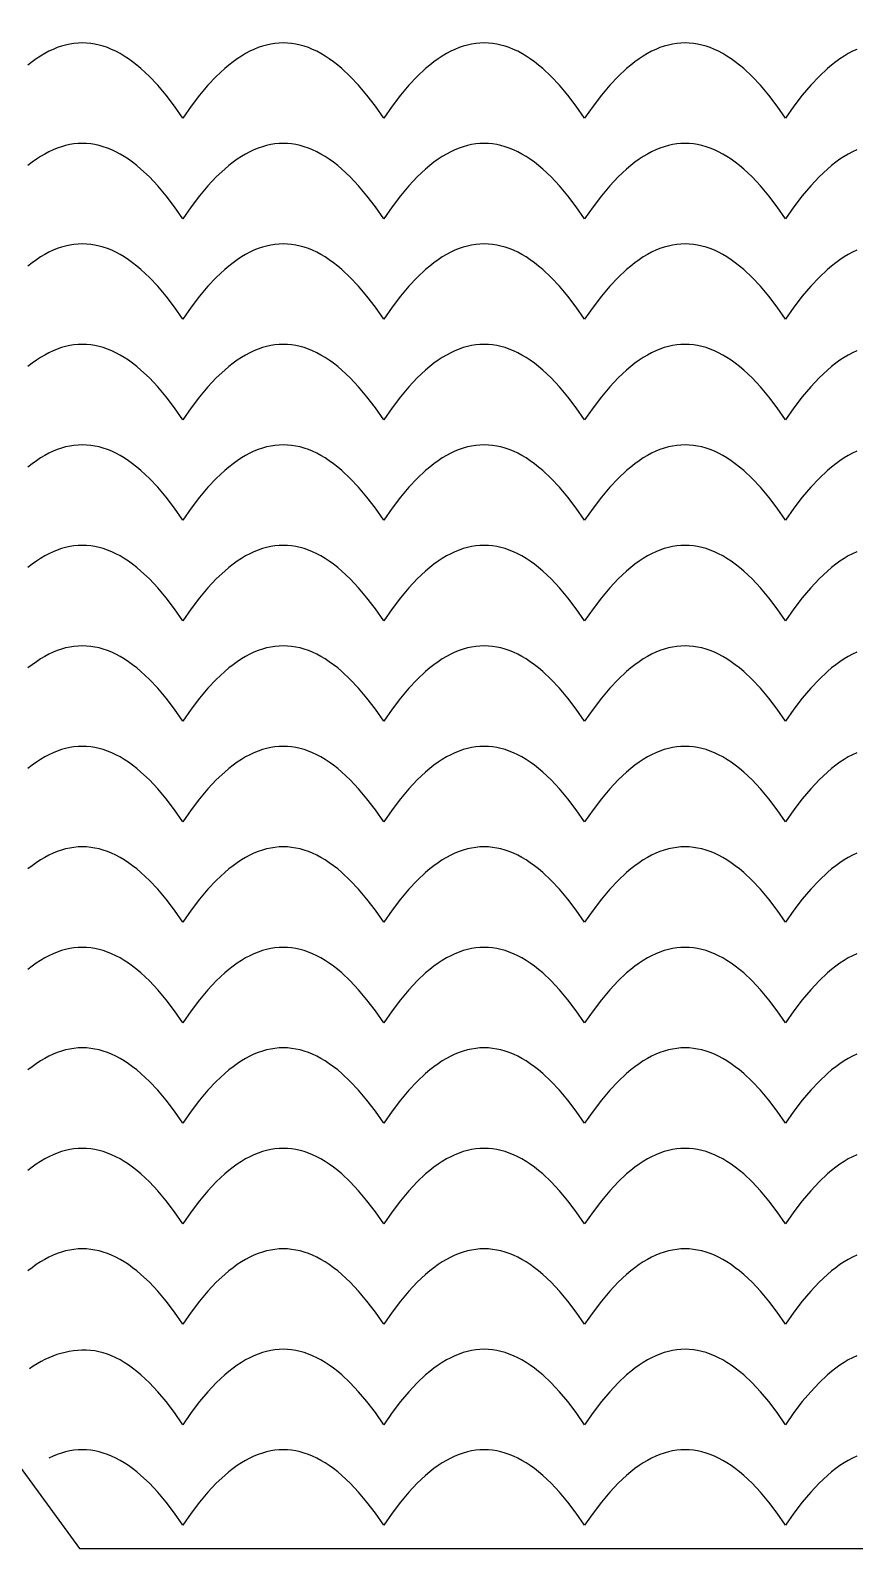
# Model space of a CAD drawing. Extents: x -831 to 1547, y -1426 to -385.
# Drawn here: x 172 to 208.9, y -926.3 to -858.3 of the extents above; entities that cross this region are included whole.
import ezdxf

# ---------------------------------------------------------------- set-up
doc = ezdxf.new("R2010")
doc.units = 0
doc.layers.add('CUT', color=18, linetype='CONTINUOUS')
doc.layers.add('ENGRAVE', color=1, linetype='CONTINUOUS')

msp = doc.modelspace()

# ---------------------------------------------------------------- linework, layer by layer
at = {"layer": 'CUT'}
msp.add_lwpolyline([(334.842, -861.159), (254.442, -861.159), (174.042, -809.919), (133.842, -809.919), (93.642, -809.919), (13.242, -861.159), (-67.158, -861.159), (-67.158, -926.259), (93.474, -926.259), (133.842, -870.943), (174.211, -926.259), (334.842, -926.259)], close=True, dxfattribs=at)
at = {"layer": 'ENGRAVE'}
for points in [[(209.029, -859.121), (208.842, -859.209), (208.654, -859.309), (208.467, -859.42), (208.279, -859.543), (208.092, -859.678), (207.904, -859.824), (207.717, -859.982), (207.342, -860.334), (206.967, -860.732), (206.592, -861.178), (206.217, -861.67), (205.842, -862.209), (205.467, -861.67), (205.092, -861.178), (204.717, -860.732), (204.342, -860.334), (203.967, -859.982), (203.779, -859.824), (203.592, -859.678), (203.404, -859.543), (203.217, -859.42), (203.029, -859.309), (202.842, -859.209), (202.654, -859.121), (202.467, -859.045), (202.279, -858.98), (202.092, -858.928), (201.904, -858.887), (201.717, -858.857), (201.529, -858.84), (201.342, -858.834), (201.154, -858.84), (200.967, -858.857), (200.779, -858.887), (200.592, -858.928), (200.404, -858.98), (200.217, -859.045), (200.029, -859.121), (199.842, -859.209), (199.654, -859.309), (199.467, -859.42), (199.279, -859.543), (199.092, -859.678), (198.904, -859.824), (198.717, -859.982), (198.342, -860.334), (197.967, -860.732), (197.592, -861.178), (197.217, -861.67), (196.842, -862.209), (196.467, -861.67), (196.092, -861.178), (195.717, -860.732), (195.342, -860.334), (194.967, -859.982), (194.779, -859.824), (194.592, -859.678), (194.404, -859.543), (194.217, -859.42), (194.029, -859.309), (193.842, -859.209), (193.654, -859.121), (193.467, -859.045), (193.279, -858.98), (193.092, -858.928), (192.904, -858.887), (192.717, -858.857), (192.529, -858.84), (192.342, -858.834), (192.154, -858.84), (191.967, -858.857), (191.779, -858.887), (191.592, -858.928), (191.404, -858.98), (191.217, -859.045), (191.029, -859.121), (190.842, -859.209), (190.654, -859.309), (190.467, -859.42), (190.279, -859.543), (190.092, -859.678), (189.904, -859.824), (189.717, -859.982), (189.342, -860.334), (188.967, -860.732), (188.592, -861.178), (188.217, -861.67), (187.842, -862.209), (187.467, -861.67), (187.092, -861.178), (186.717, -860.732), (186.342, -860.334), (185.967, -859.982), (185.779, -859.824), (185.592, -859.678), (185.404, -859.543), (185.217, -859.42), (185.029, -859.309), (184.842, -859.209), (184.654, -859.121), (184.467, -859.045), (184.279, -858.98), (184.092, -858.928), (183.904, -858.887), (183.717, -858.857), (183.529, -858.84), (183.342, -858.834), (183.154, -858.84), (182.967, -858.857), (182.779, -858.887), (182.592, -858.928), (182.404, -858.98), (182.217, -859.045), (182.029, -859.121), (181.842, -859.209), (181.654, -859.309), (181.467, -859.42), (181.279, -859.543), (181.092, -859.678), (180.904, -859.824), (180.717, -859.982), (180.342, -860.334), (179.967, -860.732), (179.592, -861.178), (179.217, -861.67), (178.842, -862.209), (178.467, -861.67), (178.092, -861.178), (177.717, -860.732), (177.342, -860.334), (176.967, -859.982), (176.779, -859.824), (176.592, -859.678), (176.404, -859.543), (176.217, -859.42), (176.029, -859.309), (175.842, -859.209), (175.654, -859.121), (175.467, -859.045), (175.279, -858.98), (175.092, -858.928), (174.904, -858.887), (174.717, -858.857), (174.529, -858.84), (174.342, -858.834), (174.154, -858.84), (173.967, -858.857), (173.779, -858.887), (173.592, -858.928), (173.404, -858.98), (173.217, -859.045), (173.029, -859.121), (172.842, -859.209), (172.654, -859.309), (172.467, -859.42), (172.279, -859.543), (172.092, -859.678), (171.904, -859.824)], [(209.029, -863.621), (208.842, -863.709), (208.654, -863.809), (208.467, -863.92), (208.279, -864.043), (208.092, -864.178), (207.904, -864.324), (207.717, -864.482), (207.342, -864.834), (206.967, -865.232), (206.592, -865.678), (206.217, -866.17), (205.842, -866.709), (205.467, -866.17), (205.092, -865.678), (204.717, -865.232), (204.342, -864.834), (203.967, -864.482), (203.779, -864.324), (203.592, -864.178), (203.404, -864.043), (203.217, -863.92), (203.029, -863.809), (202.842, -863.709), (202.654, -863.621), (202.467, -863.545), (202.279, -863.48), (202.092, -863.428), (201.904, -863.387), (201.717, -863.357), (201.529, -863.34), (201.342, -863.334), (201.154, -863.34), (200.967, -863.357), (200.779, -863.387), (200.592, -863.428), (200.404, -863.48), (200.217, -863.545), (200.029, -863.621), (199.842, -863.709), (199.654, -863.809), (199.467, -863.92), (199.279, -864.043), (199.092, -864.178), (198.904, -864.324), (198.717, -864.482), (198.342, -864.834), (197.967, -865.232), (197.592, -865.678), (197.217, -866.17), (196.842, -866.709), (196.467, -866.17), (196.092, -865.678), (195.717, -865.232), (195.342, -864.834), (194.967, -864.482), (194.779, -864.324), (194.592, -864.178), (194.404, -864.043), (194.217, -863.92), (194.029, -863.809), (193.842, -863.709), (193.654, -863.621), (193.467, -863.545), (193.279, -863.48), (193.092, -863.428), (192.904, -863.387), (192.717, -863.357), (192.529, -863.34), (192.342, -863.334), (192.154, -863.34), (191.967, -863.357), (191.779, -863.387), (191.592, -863.428), (191.404, -863.48), (191.217, -863.545), (191.029, -863.621), (190.842, -863.709), (190.654, -863.809), (190.467, -863.92), (190.279, -864.043), (190.092, -864.178), (189.904, -864.324), (189.717, -864.482), (189.342, -864.834), (188.967, -865.232), (188.592, -865.678), (188.217, -866.17), (187.842, -866.709), (187.467, -866.17), (187.092, -865.678), (186.717, -865.232), (186.342, -864.834), (185.967, -864.482), (185.779, -864.324), (185.592, -864.178), (185.404, -864.043), (185.217, -863.92), (185.029, -863.809), (184.842, -863.709), (184.654, -863.621), (184.467, -863.545), (184.279, -863.48), (184.092, -863.428), (183.904, -863.387), (183.717, -863.357), (183.529, -863.34), (183.342, -863.334), (183.154, -863.34), (182.967, -863.357), (182.779, -863.387), (182.592, -863.428), (182.404, -863.48), (182.217, -863.545), (182.029, -863.621), (181.842, -863.709), (181.655, -863.809), (181.467, -863.92), (181.28, -864.043), (181.092, -864.178), (180.905, -864.324), (180.717, -864.482), (180.342, -864.834), (179.967, -865.232), (179.592, -865.678), (179.217, -866.17), (178.842, -866.709), (178.467, -866.17), (178.092, -865.678), (177.717, -865.232), (177.342, -864.834), (176.967, -864.482), (176.779, -864.324), (176.592, -864.178), (176.404, -864.043), (176.217, -863.92), (176.029, -863.809), (175.842, -863.709), (175.655, -863.621), (175.467, -863.545), (175.28, -863.48), (175.092, -863.428), (174.905, -863.387), (174.717, -863.357), (174.53, -863.34), (174.342, -863.334), (174.154, -863.34), (173.967, -863.357), (173.779, -863.387), (173.592, -863.428), (173.404, -863.48), (173.217, -863.545), (173.029, -863.621), (172.842, -863.709), (172.655, -863.809), (172.467, -863.92), (172.28, -864.043), (172.092, -864.178), (171.905, -864.324)], [(209.029, -868.121), (208.842, -868.209), (208.654, -868.309), (208.467, -868.42), (208.279, -868.543), (208.092, -868.678), (207.904, -868.824), (207.717, -868.982), (207.342, -869.334), (206.967, -869.732), (206.592, -870.178), (206.217, -870.67), (205.842, -871.209), (205.467, -870.67), (205.092, -870.178), (204.717, -869.732), (204.342, -869.334), (203.967, -868.982), (203.779, -868.824), (203.592, -868.678), (203.404, -868.543), (203.217, -868.42), (203.029, -868.309), (202.842, -868.209), (202.654, -868.121), (202.467, -868.045), (202.279, -867.98), (202.092, -867.928), (201.904, -867.887), (201.717, -867.857), (201.529, -867.84), (201.342, -867.834), (201.154, -867.84), (200.967, -867.857), (200.779, -867.887), (200.592, -867.928), (200.404, -867.98), (200.217, -868.045), (200.029, -868.121), (199.842, -868.209), (199.654, -868.309), (199.467, -868.42), (199.279, -868.543), (199.092, -868.678), (198.904, -868.824), (198.717, -868.982), (198.342, -869.334), (197.967, -869.732), (197.592, -870.178), (197.217, -870.67), (196.842, -871.209), (196.467, -870.67), (196.092, -870.178), (195.717, -869.732), (195.342, -869.334), (194.967, -868.982), (194.779, -868.824), (194.592, -868.678), (194.404, -868.543), (194.217, -868.42), (194.029, -868.309), (193.842, -868.209), (193.654, -868.121), (193.467, -868.045), (193.279, -867.98), (193.092, -867.928), (192.904, -867.887), (192.717, -867.857), (192.529, -867.84), (192.342, -867.834), (192.154, -867.84), (191.967, -867.857), (191.779, -867.887), (191.592, -867.928), (191.404, -867.98), (191.217, -868.045), (191.029, -868.121), (190.842, -868.209), (190.654, -868.309), (190.467, -868.42), (190.279, -868.543), (190.092, -868.678), (189.904, -868.824), (189.717, -868.982), (189.342, -869.334), (188.967, -869.732), (188.592, -870.178), (188.217, -870.67), (187.842, -871.209), (187.467, -870.67), (187.092, -870.178), (186.717, -869.732), (186.342, -869.334), (185.967, -868.982), (185.779, -868.824), (185.592, -868.678), (185.404, -868.543), (185.217, -868.42), (185.029, -868.309), (184.842, -868.209), (184.654, -868.121), (184.467, -868.045), (184.279, -867.98), (184.092, -867.928), (183.904, -867.887), (183.717, -867.857), (183.529, -867.84), (183.342, -867.834), (183.154, -867.84), (182.967, -867.857), (182.779, -867.887), (182.592, -867.928), (182.404, -867.98), (182.217, -868.045), (182.029, -868.121), (181.842, -868.209), (181.655, -868.309), (181.467, -868.42), (181.28, -868.543), (181.092, -868.678), (180.905, -868.824), (180.717, -868.982), (180.342, -869.334), (179.967, -869.732), (179.592, -870.178), (179.217, -870.67), (178.842, -871.209), (178.467, -870.67), (178.092, -870.178), (177.717, -869.732), (177.342, -869.334), (176.967, -868.982), (176.779, -868.824), (176.592, -868.678), (176.404, -868.543), (176.217, -868.42), (176.029, -868.309), (175.842, -868.209), (175.655, -868.121), (175.467, -868.045), (175.28, -867.98), (175.092, -867.928), (174.905, -867.887), (174.717, -867.857), (174.53, -867.84), (174.342, -867.834), (174.154, -867.84), (173.967, -867.857), (173.779, -867.887), (173.592, -867.928), (173.404, -867.98), (173.217, -868.045), (173.029, -868.121), (172.842, -868.209), (172.655, -868.309), (172.467, -868.42), (172.28, -868.543), (172.092, -868.678), (171.905, -868.824)], [(209.029, -872.621), (208.842, -872.709), (208.654, -872.809), (208.467, -872.92), (208.279, -873.043), (208.092, -873.178), (207.904, -873.324), (207.717, -873.482), (207.342, -873.834), (206.967, -874.232), (206.592, -874.678), (206.217, -875.17), (205.842, -875.709), (205.467, -875.17), (205.092, -874.678), (204.717, -874.232), (204.342, -873.834), (203.967, -873.482), (203.779, -873.324), (203.592, -873.178), (203.404, -873.043), (203.217, -872.92), (203.029, -872.809), (202.842, -872.709), (202.654, -872.621), (202.467, -872.545), (202.279, -872.48), (202.092, -872.428), (201.904, -872.387), (201.717, -872.357), (201.529, -872.34), (201.342, -872.334), (201.154, -872.34), (200.967, -872.357), (200.779, -872.387), (200.592, -872.428), (200.404, -872.48), (200.217, -872.545), (200.029, -872.621), (199.842, -872.709), (199.654, -872.809), (199.467, -872.92), (199.279, -873.043), (199.092, -873.178), (198.904, -873.324), (198.717, -873.482), (198.342, -873.834), (197.967, -874.232), (197.592, -874.678), (197.217, -875.17), (196.842, -875.709), (196.467, -875.17), (196.092, -874.678), (195.717, -874.232), (195.342, -873.834), (194.967, -873.482), (194.779, -873.324), (194.592, -873.178), (194.404, -873.043), (194.217, -872.92), (194.029, -872.809), (193.842, -872.709), (193.654, -872.621), (193.467, -872.545), (193.279, -872.48), (193.092, -872.428), (192.904, -872.387), (192.717, -872.357), (192.529, -872.34), (192.342, -872.334), (192.154, -872.34), (191.967, -872.357), (191.779, -872.387), (191.592, -872.428), (191.404, -872.48), (191.217, -872.545), (191.029, -872.621), (190.842, -872.709), (190.654, -872.809), (190.467, -872.92), (190.279, -873.043), (190.092, -873.178), (189.904, -873.324), (189.717, -873.482), (189.342, -873.834), (188.967, -874.232), (188.592, -874.678), (188.217, -875.17), (187.842, -875.709), (187.467, -875.17), (187.092, -874.678), (186.717, -874.232), (186.342, -873.834), (185.967, -873.482), (185.779, -873.324), (185.592, -873.178), (185.404, -873.043), (185.217, -872.92), (185.029, -872.809), (184.842, -872.709), (184.654, -872.621), (184.467, -872.545), (184.279, -872.48), (184.092, -872.428), (183.904, -872.387), (183.717, -872.357), (183.529, -872.34), (183.342, -872.334), (183.154, -872.34), (182.967, -872.357), (182.779, -872.387), (182.592, -872.428), (182.404, -872.48), (182.217, -872.545), (182.029, -872.621), (181.842, -872.709), (181.655, -872.809), (181.467, -872.92), (181.28, -873.043), (181.092, -873.178), (180.905, -873.324), (180.717, -873.482), (180.342, -873.834), (179.967, -874.232), (179.592, -874.678), (179.217, -875.17), (178.842, -875.709), (178.467, -875.17), (178.092, -874.678), (177.717, -874.232), (177.342, -873.834), (176.967, -873.482), (176.779, -873.324), (176.592, -873.178), (176.404, -873.043), (176.217, -872.92), (176.029, -872.809), (175.842, -872.709), (175.655, -872.621), (175.467, -872.545), (175.28, -872.48), (175.092, -872.428), (174.905, -872.387), (174.717, -872.357), (174.53, -872.34), (174.342, -872.334), (174.154, -872.34), (173.967, -872.357), (173.779, -872.387), (173.592, -872.428), (173.404, -872.48), (173.217, -872.545), (173.029, -872.621), (172.842, -872.709), (172.655, -872.809), (172.467, -872.92), (172.28, -873.043), (172.092, -873.178), (171.905, -873.324)], [(209.029, -877.121), (208.842, -877.209), (208.654, -877.309), (208.467, -877.42), (208.279, -877.543), (208.092, -877.678), (207.904, -877.824), (207.717, -877.982), (207.342, -878.334), (206.967, -878.732), (206.592, -879.178), (206.217, -879.67), (205.842, -880.209), (205.467, -879.67), (205.092, -879.178), (204.717, -878.732), (204.342, -878.334), (203.967, -877.982), (203.779, -877.824), (203.592, -877.678), (203.404, -877.543), (203.217, -877.42), (203.029, -877.309), (202.842, -877.209), (202.654, -877.121), (202.467, -877.045), (202.279, -876.98), (202.092, -876.928), (201.904, -876.887), (201.717, -876.857), (201.529, -876.84), (201.342, -876.834), (201.154, -876.84), (200.967, -876.857), (200.779, -876.887), (200.592, -876.928), (200.404, -876.98), (200.217, -877.045), (200.029, -877.121), (199.842, -877.209), (199.654, -877.309), (199.467, -877.42), (199.279, -877.543), (199.092, -877.678), (198.904, -877.824), (198.717, -877.982), (198.342, -878.334), (197.967, -878.732), (197.592, -879.178), (197.217, -879.67), (196.842, -880.209), (196.467, -879.67), (196.092, -879.178), (195.717, -878.732), (195.342, -878.334), (194.967, -877.982), (194.779, -877.824), (194.592, -877.678), (194.404, -877.543), (194.217, -877.42), (194.029, -877.309), (193.842, -877.209), (193.654, -877.121), (193.467, -877.045), (193.279, -876.98), (193.092, -876.928), (192.904, -876.887), (192.717, -876.857), (192.529, -876.84), (192.342, -876.834), (192.154, -876.84), (191.967, -876.857), (191.779, -876.887), (191.592, -876.928), (191.404, -876.98), (191.217, -877.045), (191.029, -877.121), (190.842, -877.209), (190.654, -877.309), (190.467, -877.42), (190.279, -877.543), (190.092, -877.678), (189.904, -877.824), (189.717, -877.982), (189.342, -878.334), (188.967, -878.732), (188.592, -879.178), (188.217, -879.67), (187.842, -880.209), (187.467, -879.67), (187.092, -879.178), (186.717, -878.732), (186.342, -878.334), (185.967, -877.982), (185.779, -877.824), (185.592, -877.678), (185.404, -877.543), (185.217, -877.42), (185.029, -877.309), (184.842, -877.209), (184.654, -877.121), (184.467, -877.045), (184.279, -876.98), (184.092, -876.928), (183.904, -876.887), (183.717, -876.857), (183.529, -876.84), (183.342, -876.834), (183.154, -876.84), (182.967, -876.857), (182.779, -876.887), (182.592, -876.928), (182.404, -876.98), (182.217, -877.045), (182.029, -877.121), (181.842, -877.209), (181.655, -877.309), (181.467, -877.42), (181.28, -877.543), (181.092, -877.678), (180.905, -877.824), (180.717, -877.982), (180.342, -878.334), (179.967, -878.732), (179.592, -879.178), (179.217, -879.67), (178.842, -880.209), (178.467, -879.67), (178.092, -879.178), (177.717, -878.732), (177.342, -878.334), (176.967, -877.982), (176.779, -877.824), (176.592, -877.678), (176.404, -877.543), (176.217, -877.42), (176.029, -877.309), (175.842, -877.209), (175.655, -877.121), (175.467, -877.045), (175.28, -876.98), (175.092, -876.928), (174.905, -876.887), (174.717, -876.857), (174.53, -876.84), (174.342, -876.834), (174.154, -876.84), (173.967, -876.857), (173.779, -876.887), (173.592, -876.928), (173.404, -876.98), (173.217, -877.045), (173.029, -877.121), (172.842, -877.209), (172.655, -877.309), (172.467, -877.42), (172.28, -877.543), (172.092, -877.678), (171.905, -877.824)], [(209.029, -881.621), (208.842, -881.709), (208.654, -881.809), (208.467, -881.92), (208.279, -882.043), (208.092, -882.178), (207.904, -882.324), (207.717, -882.482), (207.342, -882.834), (206.967, -883.232), (206.592, -883.678), (206.217, -884.17), (205.842, -884.709), (205.467, -884.17), (205.092, -883.678), (204.717, -883.232), (204.342, -882.834), (203.967, -882.482), (203.779, -882.324), (203.592, -882.178), (203.404, -882.043), (203.217, -881.92), (203.029, -881.809), (202.842, -881.709), (202.654, -881.621), (202.467, -881.545), (202.279, -881.48), (202.092, -881.428), (201.904, -881.387), (201.717, -881.357), (201.529, -881.34), (201.342, -881.334), (201.154, -881.34), (200.967, -881.357), (200.779, -881.387), (200.592, -881.428), (200.404, -881.48), (200.217, -881.545), (200.029, -881.621), (199.842, -881.709), (199.654, -881.809), (199.467, -881.92), (199.279, -882.043), (199.092, -882.178), (198.904, -882.324), (198.717, -882.482), (198.342, -882.834), (197.967, -883.232), (197.592, -883.678), (197.217, -884.17), (196.842, -884.709), (196.467, -884.17), (196.092, -883.678), (195.717, -883.232), (195.342, -882.834), (194.967, -882.482), (194.779, -882.324), (194.592, -882.178), (194.404, -882.043), (194.217, -881.92), (194.029, -881.809), (193.842, -881.709), (193.654, -881.621), (193.467, -881.545), (193.279, -881.48), (193.092, -881.428), (192.904, -881.387), (192.717, -881.357), (192.529, -881.34), (192.342, -881.334), (192.154, -881.34), (191.967, -881.357), (191.779, -881.387), (191.592, -881.428), (191.404, -881.48), (191.217, -881.545), (191.029, -881.621), (190.842, -881.709), (190.654, -881.809), (190.467, -881.92), (190.279, -882.043), (190.092, -882.178), (189.904, -882.324), (189.717, -882.482), (189.342, -882.834), (188.967, -883.232), (188.592, -883.678), (188.217, -884.17), (187.842, -884.709), (187.467, -884.17), (187.092, -883.678), (186.717, -883.232), (186.342, -882.834), (185.967, -882.482), (185.779, -882.324), (185.592, -882.178), (185.404, -882.043), (185.217, -881.92), (185.029, -881.809), (184.842, -881.709), (184.654, -881.621), (184.467, -881.545), (184.279, -881.48), (184.092, -881.428), (183.904, -881.387), (183.717, -881.357), (183.529, -881.34), (183.342, -881.334), (183.154, -881.34), (182.967, -881.357), (182.779, -881.387), (182.592, -881.428), (182.404, -881.48), (182.217, -881.545), (182.029, -881.621), (181.842, -881.709), (181.655, -881.809), (181.467, -881.92), (181.28, -882.043), (181.092, -882.178), (180.905, -882.324), (180.717, -882.482), (180.342, -882.834), (179.967, -883.232), (179.592, -883.678), (179.217, -884.17), (178.842, -884.709), (178.467, -884.17), (178.092, -883.678), (177.717, -883.232), (177.342, -882.834), (176.967, -882.482), (176.779, -882.324), (176.592, -882.178), (176.404, -882.043), (176.217, -881.92), (176.029, -881.809), (175.842, -881.709), (175.655, -881.621), (175.467, -881.545), (175.28, -881.48), (175.092, -881.428), (174.905, -881.387), (174.717, -881.357), (174.53, -881.34), (174.342, -881.334), (174.154, -881.34), (173.967, -881.357), (173.779, -881.387), (173.592, -881.428), (173.404, -881.48), (173.217, -881.545), (173.029, -881.621), (172.842, -881.709), (172.655, -881.809), (172.467, -881.92), (172.28, -882.043), (172.092, -882.178), (171.905, -882.324)], [(209.029, -886.121), (208.842, -886.209), (208.654, -886.309), (208.467, -886.42), (208.279, -886.543), (208.092, -886.678), (207.904, -886.824), (207.717, -886.982), (207.342, -887.334), (206.967, -887.732), (206.592, -888.178), (206.217, -888.67), (205.842, -889.209), (205.467, -888.67), (205.092, -888.178), (204.717, -887.732), (204.342, -887.334), (203.967, -886.982), (203.779, -886.824), (203.592, -886.678), (203.404, -886.543), (203.217, -886.42), (203.029, -886.309), (202.842, -886.209), (202.654, -886.121), (202.467, -886.045), (202.279, -885.98), (202.092, -885.928), (201.904, -885.887), (201.717, -885.857), (201.529, -885.84), (201.342, -885.834), (201.154, -885.84), (200.967, -885.857), (200.779, -885.887), (200.592, -885.928), (200.404, -885.98), (200.217, -886.045), (200.029, -886.121), (199.842, -886.209), (199.654, -886.309), (199.467, -886.42), (199.279, -886.543), (199.092, -886.678), (198.904, -886.824), (198.717, -886.982), (198.342, -887.334), (197.967, -887.732), (197.592, -888.178), (197.217, -888.67), (196.842, -889.209), (196.467, -888.67), (196.092, -888.178), (195.717, -887.732), (195.342, -887.334), (194.967, -886.982), (194.779, -886.824), (194.592, -886.678), (194.404, -886.543), (194.217, -886.42), (194.029, -886.309), (193.842, -886.209), (193.654, -886.121), (193.467, -886.045), (193.279, -885.98), (193.092, -885.928), (192.904, -885.887), (192.717, -885.857), (192.529, -885.84), (192.342, -885.834), (192.154, -885.84), (191.967, -885.857), (191.779, -885.887), (191.592, -885.928), (191.404, -885.98), (191.217, -886.045), (191.029, -886.121), (190.842, -886.209), (190.654, -886.309), (190.467, -886.42), (190.279, -886.543), (190.092, -886.678), (189.904, -886.824), (189.717, -886.982), (189.342, -887.334), (188.967, -887.732), (188.592, -888.178), (188.217, -888.67), (187.842, -889.209), (187.467, -888.67), (187.092, -888.178), (186.717, -887.732), (186.342, -887.334), (185.967, -886.982), (185.779, -886.824), (185.592, -886.678), (185.404, -886.543), (185.217, -886.42), (185.029, -886.309), (184.842, -886.209), (184.654, -886.121), (184.467, -886.045), (184.279, -885.98), (184.092, -885.928), (183.904, -885.887), (183.717, -885.857), (183.529, -885.84), (183.342, -885.834), (183.154, -885.84), (182.967, -885.857), (182.779, -885.887), (182.592, -885.928), (182.404, -885.98), (182.217, -886.045), (182.029, -886.121), (181.842, -886.209), (181.655, -886.309), (181.467, -886.42), (181.28, -886.543), (181.092, -886.678), (180.905, -886.824), (180.717, -886.982), (180.342, -887.334), (179.967, -887.732), (179.592, -888.178), (179.217, -888.67), (178.842, -889.209), (178.467, -888.67), (178.092, -888.178), (177.717, -887.732), (177.342, -887.334), (176.967, -886.982), (176.779, -886.824), (176.592, -886.678), (176.404, -886.543), (176.217, -886.42), (176.029, -886.309), (175.842, -886.209), (175.655, -886.121), (175.467, -886.045), (175.28, -885.98), (175.092, -885.928), (174.905, -885.887), (174.717, -885.857), (174.53, -885.84), (174.342, -885.834), (174.154, -885.84), (173.967, -885.857), (173.779, -885.887), (173.592, -885.928), (173.404, -885.98), (173.217, -886.045), (173.029, -886.121), (172.842, -886.209), (172.655, -886.309), (172.467, -886.42), (172.28, -886.543), (172.092, -886.678), (171.905, -886.824)], [(209.029, -890.621), (208.842, -890.709), (208.654, -890.809), (208.467, -890.92), (208.279, -891.043), (208.092, -891.178), (207.904, -891.324), (207.717, -891.482), (207.342, -891.834), (206.967, -892.232), (206.592, -892.678), (206.217, -893.17), (205.842, -893.709), (205.467, -893.17), (205.092, -892.678), (204.717, -892.232), (204.342, -891.834), (203.967, -891.482), (203.779, -891.324), (203.592, -891.178), (203.404, -891.043), (203.217, -890.92), (203.029, -890.809), (202.842, -890.709), (202.654, -890.621), (202.467, -890.545), (202.279, -890.48), (202.092, -890.428), (201.904, -890.387), (201.717, -890.357), (201.529, -890.34), (201.342, -890.334), (201.154, -890.34), (200.967, -890.357), (200.779, -890.387), (200.592, -890.428), (200.404, -890.48), (200.217, -890.545), (200.029, -890.621), (199.842, -890.709), (199.654, -890.809), (199.467, -890.92), (199.279, -891.043), (199.092, -891.178), (198.904, -891.324), (198.717, -891.482), (198.342, -891.834), (197.967, -892.232), (197.592, -892.678), (197.217, -893.17), (196.842, -893.709), (196.467, -893.17), (196.092, -892.678), (195.717, -892.232), (195.342, -891.834), (194.967, -891.482), (194.779, -891.324), (194.592, -891.178), (194.404, -891.043), (194.217, -890.92), (194.029, -890.809), (193.842, -890.709), (193.654, -890.621), (193.467, -890.545), (193.279, -890.48), (193.092, -890.428), (192.904, -890.387), (192.717, -890.357), (192.529, -890.34), (192.342, -890.334), (192.154, -890.34), (191.967, -890.357), (191.779, -890.387), (191.592, -890.428), (191.404, -890.48), (191.217, -890.545), (191.029, -890.621), (190.842, -890.709), (190.654, -890.809), (190.467, -890.92), (190.279, -891.043), (190.092, -891.178), (189.904, -891.324), (189.717, -891.482), (189.342, -891.834), (188.967, -892.232), (188.592, -892.678), (188.217, -893.17), (187.842, -893.709), (187.467, -893.17), (187.092, -892.678), (186.717, -892.232), (186.342, -891.834), (185.967, -891.482), (185.779, -891.324), (185.592, -891.178), (185.404, -891.043), (185.217, -890.92), (185.029, -890.809), (184.842, -890.709), (184.654, -890.621), (184.467, -890.545), (184.279, -890.48), (184.092, -890.428), (183.904, -890.387), (183.717, -890.357), (183.529, -890.34), (183.342, -890.334), (183.154, -890.34), (182.967, -890.357), (182.779, -890.387), (182.592, -890.428), (182.404, -890.48), (182.217, -890.545), (182.029, -890.621), (181.842, -890.709), (181.655, -890.809), (181.467, -890.92), (181.28, -891.043), (181.092, -891.178), (180.905, -891.324), (180.717, -891.482), (180.342, -891.834), (179.967, -892.232), (179.592, -892.678), (179.217, -893.17), (178.842, -893.709), (178.467, -893.17), (178.092, -892.678), (177.717, -892.232), (177.342, -891.834), (176.967, -891.482), (176.779, -891.324), (176.592, -891.178), (176.404, -891.043), (176.217, -890.92), (176.029, -890.809), (175.842, -890.709), (175.655, -890.621), (175.467, -890.545), (175.28, -890.48), (175.092, -890.428), (174.905, -890.387), (174.717, -890.357), (174.53, -890.34), (174.342, -890.334), (174.154, -890.34), (173.967, -890.357), (173.779, -890.387), (173.592, -890.428), (173.404, -890.48), (173.217, -890.545), (173.029, -890.621), (172.842, -890.709), (172.655, -890.809), (172.467, -890.92), (172.28, -891.043), (172.092, -891.178), (171.905, -891.324)], [(209.029, -895.121), (208.842, -895.209), (208.654, -895.309), (208.467, -895.42), (208.279, -895.543), (208.092, -895.678), (207.904, -895.824), (207.717, -895.982), (207.342, -896.334), (206.967, -896.732), (206.592, -897.178), (206.217, -897.67), (205.842, -898.209), (205.467, -897.67), (205.092, -897.178), (204.717, -896.732), (204.342, -896.334), (203.967, -895.982), (203.779, -895.824), (203.592, -895.678), (203.404, -895.543), (203.217, -895.42), (203.029, -895.309), (202.842, -895.209), (202.654, -895.121), (202.467, -895.045), (202.279, -894.98), (202.092, -894.928), (201.904, -894.887), (201.717, -894.857), (201.529, -894.84), (201.342, -894.834), (201.154, -894.84), (200.967, -894.857), (200.779, -894.887), (200.592, -894.928), (200.404, -894.98), (200.217, -895.045), (200.029, -895.121), (199.842, -895.209), (199.654, -895.309), (199.467, -895.42), (199.279, -895.543), (199.092, -895.678), (198.904, -895.824), (198.717, -895.982), (198.342, -896.334), (197.967, -896.732), (197.592, -897.178), (197.217, -897.67), (196.842, -898.209), (196.467, -897.67), (196.092, -897.178), (195.717, -896.732), (195.342, -896.334), (194.967, -895.982), (194.779, -895.824), (194.592, -895.678), (194.404, -895.543), (194.217, -895.42), (194.029, -895.309), (193.842, -895.209), (193.654, -895.121), (193.467, -895.045), (193.279, -894.98), (193.092, -894.928), (192.904, -894.887), (192.717, -894.857), (192.529, -894.84), (192.342, -894.834), (192.154, -894.84), (191.967, -894.857), (191.779, -894.887), (191.592, -894.928), (191.404, -894.98), (191.217, -895.045), (191.029, -895.121), (190.842, -895.209), (190.654, -895.309), (190.467, -895.42), (190.279, -895.543), (190.092, -895.678), (189.904, -895.824), (189.717, -895.982), (189.342, -896.334), (188.967, -896.732), (188.592, -897.178), (188.217, -897.67), (187.842, -898.209), (187.467, -897.67), (187.092, -897.178), (186.717, -896.732), (186.342, -896.334), (185.967, -895.982), (185.779, -895.824), (185.592, -895.678), (185.404, -895.543), (185.217, -895.42), (185.029, -895.309), (184.842, -895.209), (184.654, -895.121), (184.467, -895.045), (184.279, -894.98), (184.092, -894.928), (183.904, -894.887), (183.717, -894.857), (183.529, -894.84), (183.342, -894.834), (183.154, -894.84), (182.967, -894.857), (182.779, -894.887), (182.592, -894.928), (182.404, -894.98), (182.217, -895.045), (182.029, -895.121), (181.842, -895.209), (181.654, -895.309), (181.467, -895.42), (181.279, -895.543), (181.092, -895.678), (180.904, -895.824), (180.717, -895.982), (180.342, -896.334), (179.967, -896.732), (179.592, -897.178), (179.217, -897.67), (178.842, -898.209), (178.467, -897.67), (178.092, -897.178), (177.717, -896.732), (177.342, -896.334), (176.967, -895.982), (176.779, -895.824), (176.592, -895.678), (176.404, -895.543), (176.217, -895.42), (176.029, -895.309), (175.842, -895.209), (175.654, -895.121), (175.467, -895.045), (175.279, -894.98), (175.092, -894.928), (174.904, -894.887), (174.717, -894.857), (174.529, -894.84), (174.342, -894.834), (174.154, -894.84), (173.967, -894.857), (173.779, -894.887), (173.592, -894.928), (173.404, -894.98), (173.217, -895.045), (173.029, -895.121), (172.842, -895.209), (172.654, -895.309), (172.467, -895.42), (172.279, -895.543), (172.092, -895.678), (171.904, -895.824)], [(209.029, -899.621), (208.842, -899.709), (208.654, -899.809), (208.467, -899.92), (208.279, -900.043), (208.092, -900.178), (207.904, -900.324), (207.717, -900.482), (207.342, -900.834), (206.967, -901.232), (206.592, -901.678), (206.217, -902.17), (205.842, -902.709), (205.467, -902.17), (205.092, -901.678), (204.717, -901.232), (204.342, -900.834), (203.967, -900.482), (203.779, -900.324), (203.592, -900.178), (203.404, -900.043), (203.217, -899.92), (203.029, -899.809), (202.842, -899.709), (202.654, -899.621), (202.467, -899.545), (202.279, -899.48), (202.092, -899.428), (201.904, -899.387), (201.717, -899.357), (201.529, -899.34), (201.342, -899.334), (201.154, -899.34), (200.967, -899.357), (200.779, -899.387), (200.592, -899.428), (200.404, -899.48), (200.217, -899.545), (200.029, -899.621), (199.842, -899.709), (199.654, -899.809), (199.467, -899.92), (199.279, -900.043), (199.092, -900.178), (198.904, -900.324), (198.717, -900.482), (198.342, -900.834), (197.967, -901.232), (197.592, -901.678), (197.217, -902.17), (196.842, -902.709), (196.467, -902.17), (196.092, -901.678), (195.717, -901.232), (195.342, -900.834), (194.967, -900.482), (194.779, -900.324), (194.592, -900.178), (194.404, -900.043), (194.217, -899.92), (194.029, -899.809), (193.842, -899.709), (193.654, -899.621), (193.467, -899.545), (193.279, -899.48), (193.092, -899.428), (192.904, -899.387), (192.717, -899.357), (192.529, -899.34), (192.342, -899.334), (192.154, -899.34), (191.967, -899.357), (191.779, -899.387), (191.592, -899.428), (191.404, -899.48), (191.217, -899.545), (191.029, -899.621), (190.842, -899.709), (190.654, -899.809), (190.467, -899.92), (190.279, -900.043), (190.092, -900.178), (189.904, -900.324), (189.717, -900.482), (189.342, -900.834), (188.967, -901.232), (188.592, -901.678), (188.217, -902.17), (187.842, -902.709), (187.467, -902.17), (187.092, -901.678), (186.717, -901.232), (186.342, -900.834), (185.967, -900.482), (185.779, -900.324), (185.592, -900.178), (185.404, -900.043), (185.217, -899.92), (185.029, -899.809), (184.842, -899.709), (184.654, -899.621), (184.467, -899.545), (184.279, -899.48), (184.092, -899.428), (183.904, -899.387), (183.717, -899.357), (183.529, -899.34), (183.342, -899.334), (183.154, -899.34), (182.967, -899.357), (182.779, -899.387), (182.592, -899.428), (182.404, -899.48), (182.217, -899.545), (182.029, -899.621), (181.842, -899.709), (181.654, -899.809), (181.467, -899.92), (181.279, -900.043), (181.092, -900.178), (180.904, -900.324), (180.717, -900.482), (180.342, -900.834), (179.967, -901.232), (179.592, -901.678), (179.217, -902.17), (178.842, -902.709), (178.467, -902.17), (178.092, -901.678), (177.717, -901.232), (177.342, -900.834), (176.967, -900.482), (176.779, -900.324), (176.592, -900.178), (176.404, -900.043), (176.217, -899.92), (176.029, -899.809), (175.842, -899.709), (175.654, -899.621), (175.467, -899.545), (175.279, -899.48), (175.092, -899.428), (174.904, -899.387), (174.717, -899.357), (174.529, -899.34), (174.342, -899.334), (174.154, -899.34), (173.967, -899.357), (173.779, -899.387), (173.592, -899.428), (173.404, -899.48), (173.217, -899.545), (173.029, -899.621), (172.842, -899.709), (172.654, -899.809), (172.467, -899.92), (172.279, -900.043), (172.092, -900.178), (171.904, -900.324)], [(209.029, -904.121), (208.842, -904.209), (208.654, -904.309), (208.467, -904.42), (208.279, -904.543), (208.092, -904.678), (207.904, -904.824), (207.717, -904.982), (207.342, -905.334), (206.967, -905.732), (206.592, -906.178), (206.217, -906.67), (205.842, -907.209), (205.467, -906.67), (205.092, -906.178), (204.717, -905.732), (204.342, -905.334), (203.967, -904.982), (203.779, -904.824), (203.592, -904.678), (203.404, -904.543), (203.217, -904.42), (203.029, -904.309), (202.842, -904.209), (202.654, -904.121), (202.467, -904.045), (202.279, -903.98), (202.092, -903.928), (201.904, -903.887), (201.717, -903.857), (201.529, -903.84), (201.342, -903.834), (201.154, -903.84), (200.967, -903.857), (200.779, -903.887), (200.592, -903.928), (200.404, -903.98), (200.217, -904.045), (200.029, -904.121), (199.842, -904.209), (199.654, -904.309), (199.467, -904.42), (199.279, -904.543), (199.092, -904.678), (198.904, -904.824), (198.717, -904.982), (198.342, -905.334), (197.967, -905.732), (197.592, -906.178), (197.217, -906.67), (196.842, -907.209), (196.467, -906.67), (196.092, -906.178), (195.717, -905.732), (195.342, -905.334), (194.967, -904.982), (194.779, -904.824), (194.592, -904.678), (194.404, -904.543), (194.217, -904.42), (194.029, -904.309), (193.842, -904.209), (193.654, -904.121), (193.467, -904.045), (193.279, -903.98), (193.092, -903.928), (192.904, -903.887), (192.717, -903.857), (192.529, -903.84), (192.342, -903.834), (192.154, -903.84), (191.967, -903.857), (191.779, -903.887), (191.592, -903.928), (191.404, -903.98), (191.217, -904.045), (191.029, -904.121), (190.842, -904.209), (190.654, -904.309), (190.467, -904.42), (190.279, -904.543), (190.092, -904.678), (189.904, -904.824), (189.717, -904.982), (189.342, -905.334), (188.967, -905.732), (188.592, -906.178), (188.217, -906.67), (187.842, -907.209), (187.467, -906.67), (187.092, -906.178), (186.717, -905.732), (186.342, -905.334), (185.967, -904.982), (185.779, -904.824), (185.592, -904.678), (185.404, -904.543), (185.217, -904.42), (185.029, -904.309), (184.842, -904.209), (184.654, -904.121), (184.467, -904.045), (184.279, -903.98), (184.092, -903.928), (183.904, -903.887), (183.717, -903.857), (183.529, -903.84), (183.342, -903.834), (183.154, -903.84), (182.967, -903.857), (182.779, -903.887), (182.592, -903.928), (182.404, -903.98), (182.217, -904.045), (182.029, -904.121), (181.842, -904.209), (181.654, -904.309), (181.467, -904.42), (181.279, -904.543), (181.092, -904.678), (180.904, -904.824), (180.717, -904.982), (180.342, -905.334), (179.967, -905.732), (179.592, -906.178), (179.217, -906.67), (178.842, -907.209), (178.467, -906.67), (178.092, -906.178), (177.717, -905.732), (177.342, -905.334), (176.967, -904.982), (176.779, -904.824), (176.592, -904.678), (176.404, -904.543), (176.217, -904.42), (176.029, -904.309), (175.842, -904.209), (175.654, -904.121), (175.467, -904.045), (175.279, -903.98), (175.092, -903.928), (174.904, -903.887), (174.717, -903.857), (174.529, -903.84), (174.342, -903.834), (174.154, -903.84), (173.967, -903.857), (173.779, -903.887), (173.592, -903.928), (173.404, -903.98), (173.217, -904.045), (173.029, -904.121), (172.842, -904.209), (172.654, -904.309), (172.467, -904.42), (172.279, -904.543), (172.092, -904.678), (171.904, -904.824)], [(209.029, -908.621), (208.842, -908.709), (208.654, -908.809), (208.467, -908.92), (208.279, -909.043), (208.092, -909.178), (207.904, -909.324), (207.717, -909.482), (207.342, -909.834), (206.967, -910.232), (206.592, -910.678), (206.217, -911.17), (205.842, -911.709), (205.467, -911.17), (205.092, -910.678), (204.717, -910.232), (204.342, -909.834), (203.967, -909.482), (203.779, -909.324), (203.592, -909.178), (203.404, -909.043), (203.217, -908.92), (203.029, -908.809), (202.842, -908.709), (202.654, -908.621), (202.467, -908.545), (202.279, -908.48), (202.092, -908.428), (201.904, -908.387), (201.717, -908.357), (201.529, -908.34), (201.342, -908.334), (201.154, -908.34), (200.967, -908.357), (200.779, -908.387), (200.592, -908.428), (200.404, -908.48), (200.217, -908.545), (200.029, -908.621), (199.842, -908.709), (199.654, -908.809), (199.467, -908.92), (199.279, -909.043), (199.092, -909.178), (198.904, -909.324), (198.717, -909.482), (198.342, -909.834), (197.967, -910.232), (197.592, -910.678), (197.217, -911.17), (196.842, -911.709), (196.467, -911.17), (196.092, -910.678), (195.717, -910.232), (195.342, -909.834), (194.967, -909.482), (194.779, -909.324), (194.592, -909.178), (194.404, -909.043), (194.217, -908.92), (194.029, -908.809), (193.842, -908.709), (193.654, -908.621), (193.467, -908.545), (193.279, -908.48), (193.092, -908.428), (192.904, -908.387), (192.717, -908.357), (192.529, -908.34), (192.342, -908.334), (192.154, -908.34), (191.967, -908.357), (191.779, -908.387), (191.592, -908.428), (191.404, -908.48), (191.217, -908.545), (191.029, -908.621), (190.842, -908.709), (190.654, -908.809), (190.467, -908.92), (190.279, -909.043), (190.092, -909.178), (189.904, -909.324), (189.717, -909.482), (189.342, -909.834), (188.967, -910.232), (188.592, -910.678), (188.217, -911.17), (187.842, -911.709), (187.467, -911.17), (187.092, -910.678), (186.717, -910.232), (186.342, -909.834), (185.967, -909.482), (185.779, -909.324), (185.592, -909.178), (185.404, -909.043), (185.217, -908.92), (185.029, -908.809), (184.842, -908.709), (184.654, -908.621), (184.467, -908.545), (184.279, -908.48), (184.092, -908.428), (183.904, -908.387), (183.717, -908.357), (183.529, -908.34), (183.342, -908.334), (183.154, -908.34), (182.967, -908.357), (182.779, -908.387), (182.592, -908.428), (182.404, -908.48), (182.217, -908.545), (182.029, -908.621), (181.842, -908.709), (181.654, -908.809), (181.467, -908.92), (181.279, -909.043), (181.092, -909.178), (180.904, -909.324), (180.717, -909.482), (180.342, -909.834), (179.967, -910.232), (179.592, -910.678), (179.217, -911.17), (178.842, -911.709), (178.467, -911.17), (178.092, -910.678), (177.717, -910.232), (177.342, -909.834), (176.967, -909.482), (176.779, -909.324), (176.592, -909.178), (176.404, -909.043), (176.217, -908.92), (176.029, -908.809), (175.842, -908.709), (175.654, -908.621), (175.467, -908.545), (175.279, -908.48), (175.092, -908.428), (174.904, -908.387), (174.717, -908.357), (174.529, -908.34), (174.342, -908.334), (174.154, -908.34), (173.967, -908.357), (173.779, -908.387), (173.592, -908.428), (173.404, -908.48), (173.217, -908.545), (173.029, -908.621), (172.842, -908.709), (172.654, -908.809), (172.467, -908.92), (172.279, -909.043), (172.092, -909.178), (171.904, -909.324)], [(209.029, -913.121), (208.842, -913.209), (208.654, -913.309), (208.467, -913.42), (208.279, -913.543), (208.092, -913.678), (207.904, -913.824), (207.717, -913.982), (207.342, -914.334), (206.967, -914.732), (206.592, -915.178), (206.217, -915.67), (205.842, -916.209), (205.467, -915.67), (205.092, -915.178), (204.717, -914.732), (204.342, -914.334), (203.967, -913.982), (203.779, -913.824), (203.592, -913.678), (203.404, -913.543), (203.217, -913.42), (203.029, -913.309), (202.842, -913.209), (202.654, -913.121), (202.467, -913.045), (202.279, -912.98), (202.092, -912.928), (201.904, -912.887), (201.717, -912.857), (201.529, -912.84), (201.342, -912.834), (201.154, -912.84), (200.967, -912.857), (200.779, -912.887), (200.592, -912.928), (200.404, -912.98), (200.217, -913.045), (200.029, -913.121), (199.842, -913.209), (199.654, -913.309), (199.467, -913.42), (199.279, -913.543), (199.092, -913.678), (198.904, -913.824), (198.717, -913.982), (198.342, -914.334), (197.967, -914.732), (197.592, -915.178), (197.217, -915.67), (196.842, -916.209), (196.467, -915.67), (196.092, -915.178), (195.717, -914.732), (195.342, -914.334), (194.967, -913.982), (194.779, -913.824), (194.592, -913.678), (194.404, -913.543), (194.217, -913.42), (194.029, -913.309), (193.842, -913.209), (193.654, -913.121), (193.467, -913.045), (193.279, -912.98), (193.092, -912.928), (192.904, -912.887), (192.717, -912.857), (192.529, -912.84), (192.342, -912.834), (192.154, -912.84), (191.967, -912.857), (191.779, -912.887), (191.592, -912.928), (191.404, -912.98), (191.217, -913.045), (191.029, -913.121), (190.842, -913.209), (190.654, -913.309), (190.467, -913.42), (190.279, -913.543), (190.092, -913.678), (189.904, -913.824), (189.717, -913.982), (189.342, -914.334), (188.967, -914.732), (188.592, -915.178), (188.217, -915.67), (187.842, -916.209), (187.467, -915.67), (187.092, -915.178), (186.717, -914.732), (186.342, -914.334), (185.967, -913.982), (185.779, -913.824), (185.592, -913.678), (185.404, -913.543), (185.217, -913.42), (185.029, -913.309), (184.842, -913.209), (184.654, -913.121), (184.467, -913.045), (184.279, -912.98), (184.092, -912.928), (183.904, -912.887), (183.717, -912.857), (183.529, -912.84), (183.342, -912.834), (183.154, -912.84), (182.967, -912.857), (182.779, -912.887), (182.592, -912.928), (182.404, -912.98), (182.217, -913.045), (182.029, -913.121), (181.842, -913.209), (181.654, -913.309), (181.467, -913.42), (181.279, -913.543), (181.092, -913.678), (180.904, -913.824), (180.717, -913.982), (180.342, -914.334), (179.967, -914.732), (179.592, -915.178), (179.217, -915.67), (178.842, -916.209), (178.467, -915.67), (178.092, -915.178), (177.717, -914.732), (177.342, -914.334), (176.967, -913.982), (176.779, -913.824), (176.592, -913.678), (176.404, -913.543), (176.217, -913.42), (176.029, -913.309), (175.842, -913.209), (175.654, -913.121), (175.467, -913.045), (175.279, -912.98), (175.092, -912.928), (174.904, -912.887), (174.717, -912.857), (174.529, -912.84), (174.342, -912.834), (174.154, -912.84), (173.967, -912.857), (173.779, -912.887), (173.592, -912.928), (173.404, -912.98), (173.217, -913.045), (173.029, -913.121), (172.842, -913.209), (172.654, -913.309), (172.467, -913.42), (172.279, -913.543), (172.092, -913.678), (171.904, -913.824)], [(209.029, -917.621), (208.842, -917.709), (208.654, -917.809), (208.467, -917.92), (208.279, -918.043), (208.092, -918.178), (207.904, -918.324), (207.717, -918.482), (207.342, -918.834), (206.967, -919.232), (206.592, -919.678), (206.217, -920.17), (205.842, -920.709), (205.467, -920.17), (205.092, -919.678), (204.717, -919.232), (204.342, -918.834), (203.967, -918.482), (203.779, -918.324), (203.592, -918.178), (203.404, -918.043), (203.217, -917.92), (203.029, -917.809), (202.842, -917.709), (202.654, -917.621), (202.467, -917.545), (202.279, -917.48), (202.092, -917.428), (201.904, -917.387), (201.717, -917.357), (201.529, -917.34), (201.342, -917.334), (201.154, -917.34), (200.967, -917.357), (200.779, -917.387), (200.592, -917.428), (200.404, -917.48), (200.217, -917.545), (200.029, -917.621), (199.842, -917.709), (199.654, -917.809), (199.467, -917.92), (199.279, -918.043), (199.092, -918.178), (198.904, -918.324), (198.717, -918.482), (198.342, -918.834), (197.967, -919.232), (197.592, -919.678), (197.217, -920.17), (196.842, -920.709), (196.467, -920.17), (196.092, -919.678), (195.717, -919.232), (195.342, -918.834), (194.967, -918.482), (194.779, -918.324), (194.592, -918.178), (194.404, -918.043), (194.217, -917.92), (194.029, -917.809), (193.842, -917.709), (193.654, -917.621), (193.467, -917.545), (193.279, -917.48), (193.092, -917.428), (192.904, -917.387), (192.717, -917.357), (192.529, -917.34), (192.342, -917.334), (192.154, -917.34), (191.967, -917.357), (191.779, -917.387), (191.592, -917.428), (191.404, -917.48), (191.217, -917.545), (191.029, -917.621), (190.842, -917.709), (190.654, -917.809), (190.467, -917.92), (190.279, -918.043), (190.092, -918.178), (189.904, -918.324), (189.717, -918.482), (189.342, -918.834), (188.967, -919.232), (188.592, -919.678), (188.217, -920.17), (187.842, -920.709), (187.467, -920.17), (187.092, -919.678), (186.717, -919.232), (186.342, -918.834), (185.967, -918.482), (185.779, -918.324), (185.592, -918.178), (185.404, -918.043), (185.217, -917.92), (185.029, -917.809), (184.842, -917.709), (184.654, -917.621), (184.467, -917.545), (184.279, -917.48), (184.092, -917.428), (183.904, -917.387), (183.717, -917.357), (183.529, -917.34), (183.342, -917.334), (183.154, -917.34), (182.967, -917.357), (182.779, -917.387), (182.592, -917.428), (182.404, -917.48), (182.217, -917.545), (182.029, -917.621), (181.842, -917.709), (181.654, -917.809), (181.467, -917.92), (181.279, -918.043), (181.092, -918.178), (180.904, -918.324), (180.717, -918.482), (180.342, -918.834), (179.967, -919.232), (179.592, -919.678), (179.217, -920.17), (178.842, -920.709), (178.467, -920.17), (178.092, -919.678), (177.717, -919.232), (177.342, -918.834), (176.967, -918.482), (176.779, -918.324), (176.592, -918.178), (176.404, -918.043), (176.217, -917.92), (176.029, -917.809), (175.842, -917.709), (175.654, -917.622), (175.465, -917.549), (175.275, -917.489), (175.084, -917.441), (174.893, -917.406), (174.703, -917.383), (174.512, -917.371), (174.321, -917.371), (174.132, -917.38), (173.943, -917.4), (173.755, -917.43), (173.569, -917.469), (173.384, -917.517), (173.201, -917.573), (173.02, -917.637), (172.842, -917.709), (172.665, -917.789), (172.49, -917.879), (172.316, -917.977), (172.143, -918.086), (171.972, -918.203)], [(209.029, -922.121), (208.842, -922.209), (208.654, -922.309), (208.467, -922.42), (208.279, -922.543), (208.092, -922.678), (207.904, -922.824), (207.717, -922.982), (207.342, -923.334), (206.967, -923.732), (206.592, -924.178), (206.217, -924.67), (205.842, -925.209), (205.467, -924.67), (205.092, -924.178), (204.717, -923.732), (204.342, -923.334), (203.967, -922.982), (203.779, -922.824), (203.592, -922.678), (203.404, -922.543), (203.217, -922.42), (203.029, -922.309), (202.842, -922.209), (202.654, -922.121), (202.467, -922.045), (202.279, -921.98), (202.092, -921.928), (201.904, -921.887), (201.717, -921.857), (201.529, -921.84), (201.342, -921.834), (201.154, -921.84), (200.967, -921.857), (200.779, -921.887), (200.592, -921.928), (200.404, -921.98), (200.217, -922.045), (200.029, -922.121), (199.842, -922.209), (199.654, -922.309), (199.467, -922.42), (199.279, -922.543), (199.092, -922.678), (198.904, -922.824), (198.717, -922.982), (198.342, -923.334), (197.967, -923.732), (197.592, -924.178), (197.217, -924.67), (196.842, -925.209), (196.467, -924.67), (196.092, -924.178), (195.717, -923.732), (195.342, -923.334), (194.967, -922.982), (194.779, -922.824), (194.592, -922.678), (194.404, -922.543), (194.217, -922.42), (194.029, -922.309), (193.842, -922.209), (193.654, -922.121), (193.467, -922.045), (193.279, -921.98), (193.092, -921.928), (192.904, -921.887), (192.717, -921.857), (192.529, -921.84), (192.342, -921.834), (192.154, -921.84), (191.967, -921.857), (191.779, -921.887), (191.592, -921.928), (191.404, -921.98), (191.217, -922.045), (191.029, -922.121), (190.842, -922.209), (190.654, -922.309), (190.467, -922.42), (190.279, -922.543), (190.092, -922.678), (189.904, -922.824), (189.717, -922.982), (189.342, -923.334), (188.967, -923.732), (188.592, -924.178), (188.217, -924.67), (187.842, -925.209), (187.467, -924.67), (187.092, -924.178), (186.717, -923.732), (186.342, -923.334), (185.967, -922.982), (185.779, -922.824), (185.592, -922.678), (185.404, -922.543), (185.217, -922.42), (185.029, -922.309), (184.842, -922.209), (184.654, -922.121), (184.467, -922.045), (184.279, -921.98), (184.092, -921.928), (183.904, -921.887), (183.717, -921.857), (183.529, -921.84), (183.342, -921.834), (183.154, -921.84), (182.967, -921.857), (182.779, -921.887), (182.592, -921.928), (182.404, -921.98), (182.217, -922.045), (182.029, -922.121), (181.842, -922.209), (181.654, -922.309), (181.467, -922.42), (181.279, -922.543), (181.092, -922.678), (180.904, -922.824), (180.717, -922.982), (180.342, -923.334), (179.967, -923.732), (179.592, -924.178), (179.217, -924.67), (178.842, -925.209), (178.467, -924.67), (178.092, -924.178), (177.717, -923.732), (177.342, -923.334), (176.967, -922.982), (176.779, -922.824), (176.592, -922.678), (176.404, -922.543), (176.217, -922.42), (176.029, -922.309), (175.842, -922.209), (175.654, -922.121), (175.467, -922.045), (175.279, -921.98), (175.092, -921.928), (174.904, -921.887), (174.717, -921.857), (174.529, -921.84), (174.342, -921.834), (174.154, -921.84), (173.967, -921.857), (173.779, -921.887), (173.592, -921.928), (173.404, -921.98), (173.217, -922.045), (173.029, -922.121), (172.842, -922.209)]]:
    msp.add_lwpolyline(points, dxfattribs=at)

doc.saveas('drawing.dxf')
